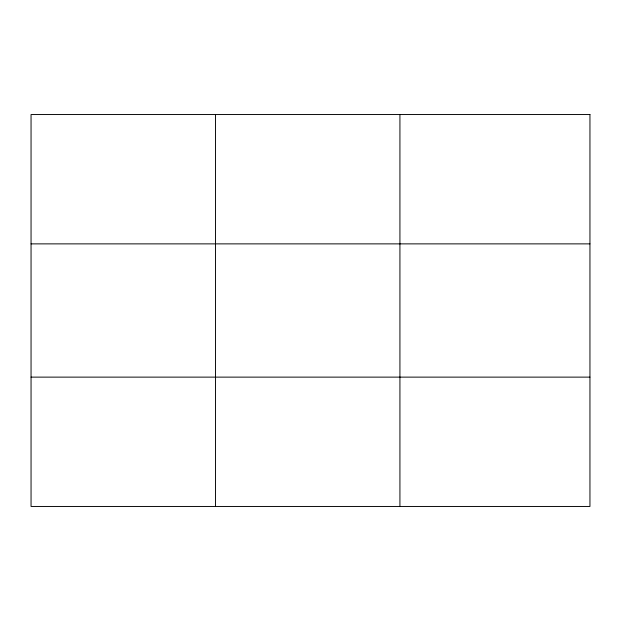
<?xml version="1.0" encoding="UTF-8"?>
<svg xmlns="http://www.w3.org/2000/svg" width="621" height="621" viewBox="0 0 621 621"><rect width="100%" height="100%" fill="white"/><g stroke="black" fill="none" stroke-linecap="round" stroke-linejoin="round"><path stroke-width="0.93" d="M215.487 506.457L215.487 114.543M399.924 506.457L399.924 114.543M31.05 243.874L589.95 243.874M31.05 377.126L589.95 377.126M589.95 114.543L589.95 506.457L31.05 506.457L31.05 114.543L589.95 114.543"/></g></svg>
